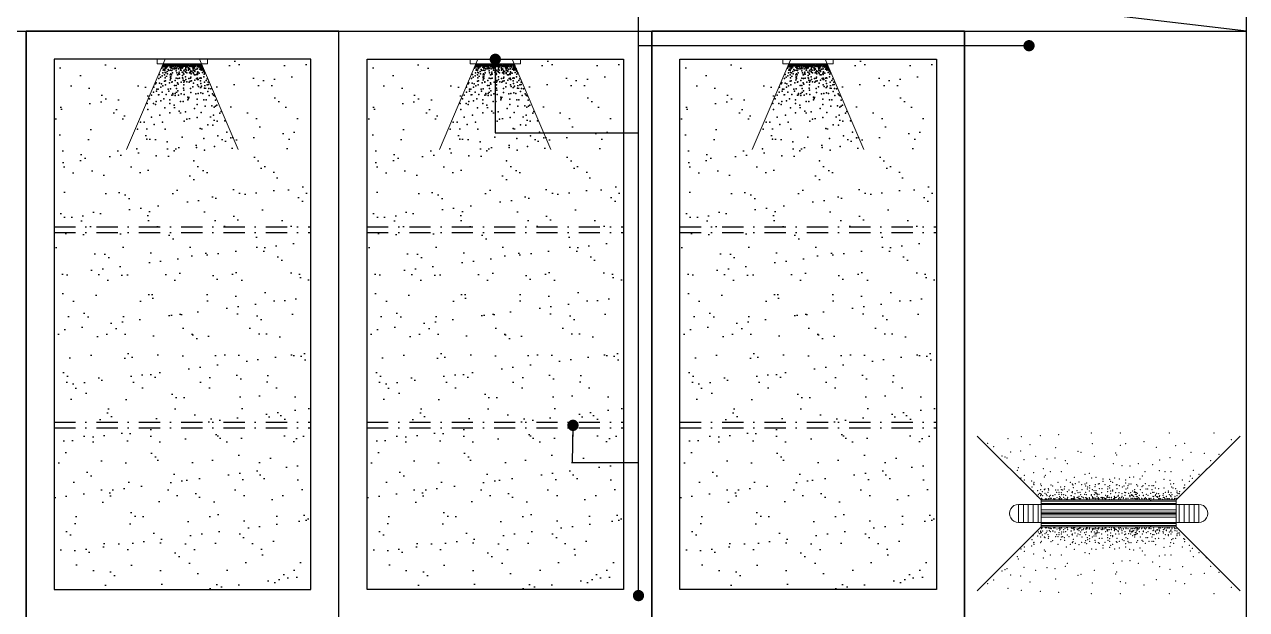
# Model space of a CAD drawing. Header units: millimetres. Extents: x 71641 to 191108, y -23091 to 29972.
# Drawn here: x 169598 to 171767, y -18522 to -17485 of the extents above; entities that cross this region are included whole.
import ezdxf

# ---------------------------------------------------------------- set-up
doc = ezdxf.new("R2010")
doc.units = ezdxf.units.MM
doc.linetypes.add('DASHDOT2', pattern=[0.5, 0.25, -0.125, 0, -0.125])
doc.layers.add('8', color=8, linetype='Continuous', lineweight=0)
doc.layers.add('Q', color=1, linetype='Continuous')
doc.styles.add('30', font='SimSun.ttf', dxfattribs={"height": 75})
doc.dimstyles.new('30', dxfattribs={"dimscale": 0, "dimtxt": 90, "dimasz": 20, "dimexe": 20, "dimexo": 20, "dimgap": 10, "dimtad": 1, "dimdec": 0, "dimzin": 0, "dimdsep": 46, "dimtxsty": '30', "dimblk": 'ARCHTICK', "dimcen": 20, "dimdle": 10, "dimclrd": 8, "dimclre": 8, "dimclrt": 2, "dimadec": 0, "dimazin": 0, "dimtfac": 1, "dimtdec": 0, "dimtmove": 2, "dimatfit": 3, "dimldrblk": 'DOT', "dimfxl": 0, "dimtolj": 2, "dimtzin": 0, "dimlwd": -1, "dimarcsym": 0})

# ---------------------------------------------------------------- blocks, each defined once
blk = doc.blocks.new('geg34g')
at = {"layer": '8'}
for p, q in [((169132.5, -3320.6), (169064.1, -3480.4)), ((169193.6, -3320.6), (169262.1, -3480.4))]:
    blk.add_line(p, q, dxfattribs=at)
blk.add_lwpolyline([(169118.7, -3320.6), (169208, -3320.6), (169208, -3328.8), (169118.7, -3328.8)], close=True, dxfattribs=at)
at = {"layer": 'Q', "color": 5}
for p in [(169126.7, -3336.5), (169127, -3335.7), (169127.7, -3333.4), (169128, -3333.9), (169128.6, -3331.9), (169128.9, -3330.1), (169129.2, -3329), (169129.8, -3330.5), (169130.2, -3338.3), (169130.4, -3329), (169130.5, -3334), (169130.6, -3332), (169131.3, -3329.7), (169131.9, -3331), (169132, -3329.2), (169132.4, -3334.2), (169132.7, -3337.7), (169133, -3332.9), (169133, -3334.6), (169133.3, -3336.4), (169133.7, -3337), (169134, -3329.7), (169134, -3331.1), (169134.3, -3335.5), (169134.7, -3329.1), (169134.9, -3333.2), (169135.6, -3330.1), (169135.6, -3331.3), (169135.9, -3333.9), (169136.1, -3330.3), (169136.3, -3329.1), (169136.5, -3333.9), (169137.3, -3331.7), (169138.1, -3329.1), (169138.1, -3338.6), (169138.7, -3329.8), (169139, -3332.3), (169139.8, -3329.3), (169140.1, -3330.3), (169140.3, -3331.7), (169141.3, -3334.5), (169141.9, -3332.6), (169142.2, -3329.8), (169142.2, -3330.4), (169142.4, -3329.2), (169142.5, -3333.9), (169142.8, -3333.6), (169143.2, -3331.3), (169143.2, -3333.9), (169143.2, -3334.5), (169143.2, -3336.1), (169143.5, -3329.2), (169143.5, -3335.8), (169143.8, -3329.8), (169143.8, -3332.9), (169145.1, -3330.1), (169145.1, -3333.9), (169146, -3337.7), (169146.3, -3329.8), (169146.3, -3332), (169147.9, -3332), (169148.2, -3330.4), (169148.2, -3332.3), (169148.6, -3337.7), (169148.9, -3331.3), (169148.9, -3334.8), (169149.2, -3337.7), (169150.1, -3330.7), (169151.1, -3329.8), (169151.4, -3332.9), (169151.4, -3334.2), (169151.4, -3336.8), (169151.7, -3329.8), (169152, -3337.4), (169152.3, -3332), (169152.7, -3330.4), (169153, -3336.1), (169153.3, -3329.8), (169154.2, -3331), (169154.6, -3331), (169155.2, -3332.9), (169155.2, -3334), (169155.8, -3330.4), (169156.1, -3337.7), (169156.8, -3330.4), (169157.1, -3332.9), (169157.1, -3333.6), (169157.4, -3331), (169158, -3329.8), (169158.7, -3332.3), (169158.7, -3335.1), (169159.3, -3331), (169159.6, -3330.4), (169159.9, -3332.9), (169159.9, -3336.7), (169160.3, -3333.9), (169160.6, -3334.5), (169160.7, -3329.9), (169161.5, -3333.9), (169161.8, -3330.1), (169161.8, -3332), (169162.8, -3332.9), (169162.8, -3336.4), (169163.1, -3329.9), (169163.1, -3330.4), (169163.4, -3335.8), (169164.4, -3332.3), (169165, -3331.7), (169165, -3333.6), (169165.6, -3330.4), (169165.6, -3332.9), (169166.3, -3331.3), (169166.9, -3332.6), (169167.4, -3329.7), (169168.2, -3332.9), (169168.8, -3338), (169169.1, -3329.8), (169169.1, -3332), (169169.1, -3333.9), (169169.3, -3335.9), (169169.7, -3330.4), (169171, -3333.2), (169171.6, -3329.8), (169171.6, -3334.2), (169171.8, -3329.4), (169172, -3331.3), (169172.6, -3330.7), (169173.2, -3331.3), (169174.2, -3329.8), (169174.2, -3331.7), (169174.2, -3335.8), (169174.2, -3337), (169174.8, -3329.8), (169175.1, -3332.9), (169175.1, -3336.7), (169176.7, -3331.3), (169176.7, -3331.7), (169176.7, -3338), (169176.9, -3332.7), (169177.3, -3333.6), (169178.3, -3329.5), (169178.9, -3331.3), (169179.2, -3333.2), (169180.2, -3330.7), (169180.5, -3332), (169180.8, -3329.8), (169181.6, -3330.5), (169181.6, -3335.9), (169181.8, -3331), (169182.1, -3330.4), (169182.1, -3334.5), (169182.4, -3337.4), (169182.9, -3331.5), (169184, -3329.8), (169184, -3332.3), (169184.3, -3334.8), (169184.3, -3336.4), (169184.6, -3329.8), (169185.3, -3329.8), (169185.9, -3330.7), (169185.9, -3331.5), (169186.2, -3333.2), (169186.5, -3331.3), (169187.3, -3329.6), (169187.5, -3338), (169188.7, -3330.1), (169189.4, -3333.9), (169190, -3332), (169190.2, -3329.3), (169190.3, -3329.1), (169190.3, -3337.7), (169190.6, -3333.2), (169191.6, -3334.1), (169191.9, -3331), (169192.7, -3329.6), (169192.9, -3334.6), (169193, -3331.7), (169194.1, -3338), (169195.5, -3329.6), (169195.5, -3332), (169195.5, -3332.9), (169195.5, -3337.1), (169196.2, -3334.5), (169196.7, -3330.8), (169197.2, -3329.3), (169197.8, -3331.9), (169198, -3337.2), (169198.6, -3335.1), (169200, -3338.7), (169200.2, -3337.2), (169121.2, -3354.7), (169122.7, -3347.4), (169124.2, -3352.5), (169127.6, -3349.7), (169128.3, -3344.6), (169129.2, -3339.6), (169131.6, -3348.1), (169131.6, -3359.4), (169131.8, -3340.5), (169132.4, -3344), (169132.4, -3353.2), (169133.3, -3358.5), (169133.7, -3344.6), (169136.3, -3342.4), (169137.1, -3346.5), (169139.4, -3340.5), (169141.6, -3348.4), (169141.9, -3351.9), (169141.9, -3353.2), (169142.2, -3339.6), (169142.5, -3346.2), (169142.9, -3351.9), (169142.9, -3354.7), (169143.8, -3348.1), (169144.8, -3340.6), (169145.7, -3344.6), (169150.4, -3357.9), (169152.3, -3341.1), (169152.3, -3353.8), (169153.3, -3344.3), (169154.6, -3348.1), (169155.2, -3348.1), (169155.2, -3354.4), (169157.1, -3345.9), (169157.4, -3343.4), (169158, -3347.2), (169158, -3353.8), (169160.1, -3339.9), (169160.8, -3339.6), (169162.7, -3343.4), (169163.7, -3349), (169163.7, -3353.5), (169164, -3354.1), (169164.6, -3357.5), (169165, -3344.9), (169165.6, -3347.2), (169165.9, -3340.8), (169166.3, -3339.6), (169166.9, -3358.8), (169168.5, -3342.4), (169168.8, -3351.6), (169169.3, -3343.4), (169169.3, -3356.6), (169170.3, -3339.6), (169171, -3344.6), (169171.2, -3360.4), (169174.2, -3339.6), (169174.5, -3354.7), (169176.1, -3344.6), (169176.9, -3359.4), (169177.8, -3342.4), (169177.8, -3344.3), (169177.8, -3353.8), (169178, -3340.8), (169178.3, -3352.5), (169178.6, -3346.2), (169179.2, -3358.5), (169179.9, -3342.1), (169182.4, -3343.7), (169182.6, -3339.6), (169182.7, -3345.6), (169184, -3340.5), (169184.9, -3348.4), (169185.4, -3342.4), (169185.6, -3339.9), (169185.6, -3357.6), (169186.8, -3348.1), (169188.2, -3354.7), (169189.4, -3346.2), (169190, -3347.8), (169190, -3353.8), (169190.1, -3343.4), (169190.1, -3356.6), (169190.6, -3342.7), (169191.1, -3344.3), (169191.1, -3356.6), (169193.2, -3344.9), (169194.4, -3353.8), (169195.1, -3358.8), (169196, -3353.2), (169196.3, -3339.9), (169196.7, -3353.8), (169198.6, -3339.4), (169198.9, -3343.7), (169200.9, -3340.5), (169201.1, -3351.6), (169201.5, -3342.1), (169201.6, -3340.9), (169201.7, -3347.1), (169203.3, -3344.4), (169205.3, -3358.1), (169207.1, -3355), (169112, -3379), (169112.4, -3369.9), (169115.5, -3364.1), (169116.6, -3362), (169117.4, -3377.3), (169117.8, -3373.7), (169120, -3373.4), (169122.6, -3362.6), (169125, -3369.8), (169125.9, -3364.1), (169127.6, -3379.1), (169128.7, -3367.6), (169133, -3366.1), (169138.2, -3373.6), (169139.1, -3377.3), (169140.1, -3362.2), (169141.9, -3373.1), (169144.8, -3361.3), (169145.1, -3360.7), (169146.3, -3381.4), (169149.5, -3367), (169150.5, -3381.1), (169152.3, -3367), (169153, -3372.4), (169154.6, -3362.3), (169155.2, -3376.2), (169155.5, -3364.8), (169160.8, -3382), (169161.3, -3361.3), (169165.3, -3371.5), (169165.6, -3361.4), (169165.6, -3366), (169165.9, -3375), (169175.2, -3361.3), (169177.8, -3372.6), (169178, -3379.4), (169181.8, -3369.3), (169182.7, -3362.6), (169187.3, -3382), (169190.1, -3366), (169191.1, -3381.1), (169191.6, -3368.6), (169195.8, -3363.2), (169195.8, -3370.7), (169196, -3380.3), (169197.3, -3368), (169199.6, -3381.1), (169202.4, -3361.1), (169202.7, -3371.5), (169207.1, -3366), (169208.1, -3377.5), (169209, -3361.3), (169209.3, -3365.5), (169209.9, -3372.6), (169213.7, -3372.8), (169216.4, -3381.7), (169101, -3398.9), (169105.1, -3390.5), (169108.4, -3384.4), (169111.7, -3399), (169115.5, -3400.9), (169116.5, -3395.5), (169120.7, -3383.5), (169125, -3394.3), (169130.6, -3390.5), (169134.4, -3383), (169141, -3399), (169141.2, -3392.7), (169144.8, -3383.9), (169146.3, -3383.8), (169148.6, -3401.8), (169150.5, -3384.9), (169156.1, -3383.9), (169159.9, -3395.2), (169164.6, -3395.2), (169166.5, -3383), (169173.1, -3387.7), (169173.1, -3392.4), (169173.9, -3390.1), (169189.2, -3391.5), (169189.2, -3400.9), (169201.4, -3392.4), (169203.6, -3403.6), (169205.2, -3392.4), (169210.9, -3384.9), (169215.6, -3402.8), (169218.4, -3383.9), (169220, -3385.3), (169221.8, -3392.8), (169222.2, -3403.7), (169224.4, -3401.8), (169102, -3409.7), (169108.3, -3423.2), (169123.1, -3419.7), (169132.1, -3406.8), (169141.2, -3415.2), (169157.4, -3412.8), (169168.5, -3413.8), (169184.6, -3407.8), (169189.7, -3423.6), (169196.7, -3415), (169218.4, -3419.7), (169219.4, -3405.6), (169229.8, -3416), (169232, -3413.3), (169083.4, -3444.2), (169088.8, -3431.8), (169095.7, -3432), (169113.4, -3436.2), (169128, -3431.8), (169132.5, -3444.2), (169166.5, -3430.1), (169171, -3426.4), (169194.8, -3443.1), (169208.1, -3436.7), (169217.5, -3437.6), (169225.1, -3430.2), (169238.3, -3429.5), (169100.4, -3462.2), (169136.3, -3466.9), (169162.7, -3458.4), (169201.4, -3461.2), (169226, -3456.5), (169242, -3449.9), (169249.4, -3459.8), (169082.5, -3479.1), (169148.6, -3482.9), (169188.2, -3477.2), (169202.4, -3481.9), (169220.3, -3475.4), (169116.5, -3491.4), (169183.5, -3500.8)]:
    blk.add_point(p, dxfattribs=at)
blk = doc.blocks.new('ggerg')
at = {"layer": '8'}
for p, q in [((172351.6, -4101.5), (172238.5, -3988.3)), ((172591.6, -4101.5), (172704.8, -3988.3)), ((172631.6, -4109.5), (172311.6, -4109.5)), ((172311.6, -4109.5), (172311.6, -4141.5)), ((172311.6, -4141.5), (172311.6, -4109.5)), ((172311.6, -4109.5), (172351.6, -4109.5)), ((172320.3, -4141.5), (172320.3, -4109.5)), ((172320.3, -4109.5), (172320.3, -4141.5)), ((172329, -4141.5), (172329, -4109.5)), ((172329, -4109.5), (172329, -4141.5)), ((172337.7, -4141.5), (172337.7, -4109.5)), ((172337.7, -4109.5), (172337.7, -4141.5)), ((172346.4, -4141.5), (172346.4, -4109.5)), ((172346.4, -4109.5), (172346.4, -4141.5)), ((172351.6, -4125.5), (172351.6, -4101.5)), ((172351.6, -4103.9), (172591.6, -4103.9)), ((172351.6, -4107.9), (172591.6, -4107.9)), ((172351.6, -4119.1), (172591.6, -4119.1)), ((172591.6, -4125.5), (172591.6, -4101.5)), ((172591.6, -4109.5), (172631.6, -4109.5)), ((172596.9, -4141.5), (172596.9, -4109.5)), ((172596.9, -4109.5), (172596.9, -4141.5)), ((172605.6, -4141.5), (172605.6, -4109.5)), ((172605.6, -4109.5), (172605.6, -4141.5)), ((172614.3, -4141.5), (172614.3, -4109.5)), ((172614.3, -4109.5), (172614.3, -4141.5)), ((172623, -4141.5), (172623, -4109.5)), ((172623, -4109.5), (172623, -4141.5)), ((172631.6, -4141.5), (172631.6, -4109.5)), ((172631.6, -4109.5), (172631.6, -4141.5)), ((172351.6, -4123.1), (172591.6, -4123.1)), ((172351.6, -4125.5), (172591.6, -4125.5)), ((172351.6, -4125.5), (172591.6, -4125.5)), ((172351.6, -4125.5), (172351.6, -4149.5)), ((172351.6, -4127.9), (172591.6, -4127.9)), ((172351.6, -4131.9), (172591.6, -4131.9)), ((172591.6, -4125.5), (172591.6, -4149.5)), ((172351.6, -4149.5), (172238.5, -4262.6)), ((172631.6, -4141.5), (172311.6, -4141.5)), ((172311.6, -4141.5), (172351.6, -4141.5)), ((172351.6, -4143.1), (172591.6, -4143.1)), ((172351.6, -4147.1), (172591.6, -4147.1)), ((172351.6, -4147.1), (172591.6, -4147.1)), ((172351.6, -4149.5), (172591.6, -4149.5)), ((172591.6, -4141.5), (172631.6, -4141.5)), ((172591.6, -4149.5), (172704.8, -4262.6))]:
    blk.add_line(p, q, dxfattribs=at)
at = {"layer": '8', "color": 5}
for p, q in [((172351.6, -4101.5), (172591.6, -4101.5)), ((172351.6, -4149.5), (172591.6, -4149.5))]:
    blk.add_line(p, q, dxfattribs=at)
at = {"layer": '8', "extrusion": (0, 0, -1)}
for centre, start_param, end_param in [((172311.6, -4125.5), 2.356194, 5.497787), ((172311.6, -4125.5), 2.356194, 5.497787), ((172631.6, -4125.5), 5.497787, 8.63938), ((172631.6, -4125.5), 5.497787, 8.63938)]:
    blk.add_ellipse(centre, major_axis=(11.3, 11.3), ratio=1, start_param=start_param, end_param=end_param, dxfattribs=at)
at = {"layer": '8', "color": 5}
for p in [(172316.7, -3989.3), (172350.2, -3987.5), (172382.8, -3985.7), (172440.8, -3983), (172492.5, -3983), (172579.4, -3983), (172658.3, -3983), (172256.7, -4001), (172267.8, -4007.4), (172293.1, -3992.9), (172332.1, -4003.8), (172377.4, -4009.2), (172442.6, -4001.9), (172492.5, -4004.7), (172501.5, -4001.9), (172534.1, -3998.3), (172555.9, -4008.3), (172590.3, -4005.6), (172606.6, -4001), (172689.1, -3994.7), (172282.3, -4023.6), (172287.7, -4025.5), (172291.3, -4027.3), (172297.7, -4016.4), (172315.6, -4014.6), (172321.2, -4030), (172342.1, -4024.6), (172362, -4029.1), (172376.5, -4027.3), (172394.6, -4031.8), (172417.3, -4015.5), (172422.5, -4017.3), (172446.3, -4024.6), (172484.3, -4018.2), (172485.9, -4021.8), (172562.2, -4030.9), (172580.3, -4026.4), (172603, -4030.9), (172617.5, -4017.3), (172641.1, -4019.1), (172652.8, -4031.8), (172667.3, -4020.9), (172309.4, -4049), (172311.3, -4044.4), (172338.3, -4053.5), (172355.7, -4046.3), (172368.2, -4051.7), (172387.4, -4051.7), (172398.1, -4037.2), (172437, -4054.4), (172479.8, -4037.2), (172495.2, -4040.8), (172509.7, -4041.7), (172524.2, -4037.2), (172536, -4051.7), (172549.5, -4039), (172561.3, -4049.9), (172571.3, -4051.7), (172582.2, -4051.7), (172622, -4049), (172644.7, -4047.2), (172315.8, -4062.5), (172322.1, -4058), (172322.1, -4066.2), (172334.8, -4068), (172338.3, -4073.4), (172339.3, -4070.7), (172339.3, -4074.3), (172351.1, -4073.4), (172352, -4076.1), (172357.5, -4060.7), (172359.3, -4058), (172369.2, -4075.2), (172381.9, -4070.7), (172396.4, -4066.2), (172403.7, -4070.7), (172407.3, -4073.4), (172408.2, -4075.2), (172410.9, -4061.6), (172412.7, -4072.5), (172419.1, -4069.8), (172423.6, -4074.3), (172429.9, -4056.2), (172429.9, -4073.4), (172432.7, -4071.6), (172438.1, -4076.1), (172441.7, -4062.5), (172448.1, -4074.3), (172449, -4061.6), (172453.5, -4073.4), (172455.3, -4072.5), (172461.7, -4064.3), (172461.7, -4068.9), (172465.3, -4074.3), (172473.4, -4065.2), (172473.4, -4076.1), (172475.2, -4068.9), (172478.9, -4070.7), (172482.5, -4062.5), (172485.2, -4075.2), (172486.1, -4074.3), (172490.7, -4064.3), (172490.7, -4076.1), (172501.5, -4066.2), (172501.5, -4071.6), (172506.1, -4076.1), (172507.9, -4073.4), (172508.6, -4061.6), (172511.5, -4073.4), (172516, -4060.7), (172521.5, -4074.3), (172526.9, -4064.3), (172531.4, -4058.9), (172532.3, -4076.1), (172536.9, -4072.5), (172543.2, -4076.1), (172548.6, -4076.1), (172551.4, -4076.1), (172555, -4069.8), (172569.5, -4065.2), (172580.3, -4067.1), (172581.3, -4073.4), (172586.7, -4072.5), (172602.1, -4066.2), (172606.6, -4075.2), (172614.8, -4068.9), (172616.6, -4058.9), (172620.2, -4063.4), (172632, -4056.2), (172335.7, -4078.8), (172337.5, -4086), (172344.8, -4095.1), (172345.7, -4085.1), (172346.6, -4092.4), (172348.4, -4089.7), (172351.1, -4083.3), (172351.1, -4090.6), (172351.1, -4093.3), (172351.1, -4094.2), (172351.1, -4094.2), (172352, -4091.5), (172353.8, -4087), (172354.7, -4094.2), (172357.5, -4083.3), (172358.4, -4082.4), (172358.4, -4089.7), (172361.1, -4091.5), (172362, -4094.2), (172363.8, -4087.9), (172364.7, -4081.5), (172365.4, -4084.2), (172366.5, -4095.1), (172368.3, -4093.3), (172372, -4077), (172372, -4094.2), (172372.9, -4094.2), (172376.5, -4092.4), (172377.4, -4084.2), (172379.2, -4087.9), (172380.1, -4097.8), (172381.9, -4084.2), (172383.7, -4087.9), (172383.7, -4091.5), (172384.6, -4096), (172385.6, -4097.8), (172386.5, -4078.8), (172387.4, -4083.3), (172387.4, -4088.8), (172388.3, -4092.4), (172390.1, -4084.2), (172391.7, -4092.4), (172391.9, -4096.9), (172392.8, -4082.4), (172393.7, -4077.9), (172395.5, -4093.3), (172398.2, -4087), (172399.1, -4096.9), (172401, -4084.2), (172404.6, -4094.2), (172405.5, -4094.2), (172406.4, -4087.9), (172407.3, -4087), (172407.3, -4088.8), (172409.1, -4079.7), (172410, -4096), (172410.9, -4096.9), (172411.6, -4090.6), (172415.5, -4085.1), (172415.5, -4097.8), (172416.4, -4096.9), (172417.3, -4088.8), (172419.1, -4095.1), (172420.9, -4087.9), (172421.8, -4092.4), (172423.4, -4096), (172424.5, -4083.3), (172426.3, -4096.9), (172429, -4091.5), (172430.9, -4077), (172430.9, -4087.9), (172430.9, -4097.8), (172430.9, -4097.8), (172431.8, -4092.4), (172433.6, -4082.4), (172434.5, -4078.8), (172437.2, -4086), (172437.2, -4097.8), (172438.1, -4080.6), (172440.8, -4092.4), (172440.8, -4093.3), (172442.6, -4083.3), (172442.6, -4096), (172443.5, -4097.8), (172445.3, -4085.1), (172446.3, -4092.4), (172447.2, -4077.9), (172447.2, -4088.8), (172449, -4085.1), (172449, -4088.8), (172449, -4090.6), (172449, -4090.6), (172450.8, -4090.6), (172450.8, -4095.1), (172451.7, -4092.4), (172453.5, -4097.8), (172454.4, -4091.5), (172455.3, -4081.5), (172458, -4097.8), (172458.9, -4088.8), (172459.8, -4081.5), (172459.8, -4096.9), (172460.8, -4097.8), (172463.5, -4097.8), (172466.2, -4093.3), (172468.9, -4096), (172468.9, -4096.9), (172469.8, -4082.4), (172469.8, -4087), (172469.8, -4094.2), (172470.7, -4077.9), (172470.7, -4096.9), (172472.5, -4096.9), (172473.4, -4080.6), (172475.2, -4086), (172475.2, -4090.6), (172476.2, -4096.9), (172476.2, -4097.8), (172478.9, -4084.2), (172478.9, -4086), (172481.4, -4095.1), (172482.5, -4096.9), (172482.5, -4097.8), (172484.3, -4088.8), (172484.3, -4097.8), (172485.2, -4096.9), (172486.1, -4081.5), (172487.9, -4095.1), (172488.8, -4093.3), (172489.7, -4088.8), (172490.7, -4097.8), (172494.3, -4097.8), (172495.2, -4090.6), (172495.2, -4095.1), (172496.1, -4078.8), (172497.9, -4097.8), (172498.8, -4077), (172499.7, -4087.9), (172500.6, -4093.3), (172501.5, -4088.8), (172502.4, -4082.4), (172505.1, -4080.6), (172507, -4089.7), (172508.8, -4094.2), (172509.7, -4093.3), (172509.7, -4096), (172510.6, -4088.8), (172512.4, -4092.4), (172512.4, -4093.3), (172513.3, -4094.2), (172514.2, -4086), (172514.2, -4093.3), (172516, -4095.1), (172516.9, -4087.9), (172517.8, -4083.3), (172517.8, -4087), (172518.7, -4087.9), (172518.7, -4091.5), (172520.6, -4088.8), (172520.6, -4092.4), (172520.6, -4096), (172522.4, -4089.7), (172522.4, -4096), (172523.3, -4077), (172525.1, -4097.8), (172526, -4093.3), (172527.8, -4083.3), (172530.5, -4077.9), (172531.4, -4088.8), (172533.2, -4093.3), (172533.2, -4094.2), (172536.9, -4097.8), (172537.8, -4082.4), (172538.7, -4091.5), (172540.5, -4082.4), (172541.4, -4093.3), (172545.9, -4089.7), (172548.6, -4083.3), (172549.5, -4087.9), (172550.5, -4095.1), (172551.4, -4096), (172552.3, -4087.9), (172554.1, -4080.6), (172554.1, -4094.2), (172555, -4092.4), (172556.8, -4089.7), (172556.8, -4096), (172558.6, -4096), (172558.6, -4096.9), (172560.4, -4081.5), (172560.4, -4090.6), (172561.3, -4096), (172562.2, -4094.2), (172567.7, -4093.3), (172568.6, -4090.6), (172568.6, -4096.9), (172569.5, -4080.6), (172570.4, -4097.8), (172572.2, -4087.9), (172574, -4095.1), (172574, -4096), (172577.6, -4086), (172577.6, -4087.9), (172579.4, -4092.4), (172581.3, -4094.2), (172582.2, -4088.8), (172582.2, -4096), (172582.2, -4096), (172583.1, -4078.8), (172584, -4092.4), (172585.8, -4080.6), (172589.4, -4095.1), (172590.3, -4081.5), (172593, -4086), (172593, -4088.8), (172593, -4094.2), (172594.8, -4090.6), (172596.7, -4090.6), (172597.6, -4087), (172604.8, -4080.6), (172606.6, -4079.7), (172351.9, -4099.6), (172352.9, -4098.7), (172353.5, -4100.4), (172359.4, -4100), (172360.2, -4099.6), (172361.4, -4100.8), (172364.7, -4099.6), (172367.4, -4099.6), (172367.8, -4098.4), (172370.1, -4098.7), (172373.8, -4099.6), (172375.7, -4100), (172376.5, -4099.6), (172383.3, -4099.2), (172384.6, -4099.6), (172386.9, -4100.8), (172388.3, -4099.6), (172394, -4099.2), (172396.8, -4100.8), (172398, -4100), (172398.2, -4099.6), (172405.5, -4099.6), (172406.7, -4099.2), (172408.7, -4100), (172409.1, -4098.7), (172411.1, -4099.6), (172411.5, -4100), (172417.5, -4098.4), (172419.1, -4098.7), (172420, -4099.6), (172420, -4099.6), (172421.8, -4099.6), (172427.4, -4098.4), (172431.8, -4098.7), (172432.6, -4098), (172432.6, -4100), (172433.6, -4099.6), (172437.2, -4098.7), (172438.1, -4099.6), (172442.6, -4098.7), (172442.6, -4098.7), (172444.9, -4098), (172445.2, -4098.7), (172447.3, -4098), (172448.1, -4099.6), (172450.6, -4098.7), (172453.5, -4098.7), (172453.6, -4100.8), (172454.2, -4099.6), (172460.6, -4099.6), (172463.6, -4098), (172465.3, -4099.6), (172466.2, -4099.6), (172466.9, -4099.6), (172472.5, -4100.5), (172476.7, -4100.8), (172480.7, -4099.6), (172481.4, -4099.6), (172481.6, -4099.6), (172489.6, -4099.6), (172492.2, -4100), (172497.9, -4098.7), (172502.3, -4098.7), (172502.4, -4099.6), (172506.1, -4098.7), (172506.1, -4098.7), (172511.5, -4098.7), (172513.3, -4098.7), (172516.7, -4098.7), (172516.9, -4098.7), (172519.6, -4099.6), (172521.5, -4099.6), (172522.4, -4098.7), (172523.3, -4099.6), (172526, -4099.6), (172530.3, -4098.7), (172530.5, -4099.6), (172535, -4099.6), (172536, -4098.7), (172538.7, -4099.6), (172543, -4098.7), (172543.2, -4099.6), (172544.1, -4099.6), (172545.9, -4103.2), (172546.8, -4098.7), (172551.2, -4099.6), (172560.4, -4099.6), (172561.3, -4099.6), (172564, -4099.6), (172567.5, -4100.5), (172571.3, -4099.6), (172574.9, -4099.6), (172576.7, -4099.6), (172579.4, -4099.6), (172583.8, -4100.5), (172584, -4098.7), (172588.3, -4100.5), (172588.5, -4098.7), (172591.2, -4098.7), (172344.8, -4155.9), (172346.6, -4158.6), (172348.4, -4161.3), (172351.1, -4156.8), (172351.1, -4156.8), (172351.1, -4157.7), (172351.1, -4160.4), (172351.9, -4151.4), (172352, -4159.5), (172352.9, -4152.3), (172353.5, -4150.6), (172354.7, -4156.8), (172358.4, -4161.3), (172359.4, -4151), (172360.2, -4151.4), (172361.1, -4159.5), (172361.4, -4150.2), (172362, -4156.8), (172364.7, -4151.3), (172366.5, -4155.9), (172367.4, -4151.4), (172367.8, -4152.6), (172368.3, -4157.7), (172370.1, -4152.3), (172372, -4156.8), (172372.9, -4156.8), (172373.8, -4151.3), (172375.7, -4151), (172376.5, -4151.4), (172376.5, -4158.6), (172380.1, -4153.2), (172383.3, -4151.8), (172383.7, -4159.5), (172384.6, -4151.4), (172384.6, -4155), (172385.6, -4153.2), (172386.9, -4150.2), (172387.4, -4162.2), (172388.3, -4151.3), (172388.3, -4158.6), (172391.7, -4158.6), (172391.9, -4154.1), (172394, -4151.8), (172395.5, -4157.7), (172396.8, -4150.2), (172398, -4151), (172398.2, -4151.4), (172399.1, -4154.1), (172404.6, -4156.8), (172405.5, -4151.4), (172405.5, -4156.8), (172406.7, -4151.8), (172407.3, -4162.2), (172408.7, -4151), (172409.1, -4152.3), (172410, -4155), (172410.9, -4154.1), (172411.1, -4151.4), (172411.5, -4151), (172411.6, -4160.4), (172415.5, -4153.2), (172416.4, -4154.1), (172417.3, -4162.2), (172417.5, -4152.6), (172419.1, -4152.3), (172419.1, -4155.9), (172420, -4151.4), (172420, -4151.4), (172421.8, -4151.3), (172421.8, -4158.6), (172423.4, -4155), (172426.3, -4154.1), (172427.4, -4152.6), (172429, -4159.5), (172430.9, -4153.2), (172430.9, -4153.2), (172431.8, -4152.3), (172431.8, -4158.6), (172432.6, -4151), (172432.6, -4153), (172433.6, -4151.4), (172437.2, -4152.3), (172437.2, -4153.2), (172438.1, -4151.4), (172440.8, -4157.7), (172440.8, -4158.6), (172442.6, -4152.3), (172442.6, -4152.3), (172442.6, -4155), (172443.5, -4153.2), (172444.9, -4153), (172445.2, -4152.3), (172446.3, -4158.6), (172447.2, -4162.2), (172447.3, -4153), (172448.1, -4151.4), (172449, -4160.4), (172449, -4160.4), (172449, -4162.2), (172450.6, -4152.3), (172450.8, -4155.9), (172450.8, -4160.4), (172451.7, -4158.6), (172453.5, -4152.3), (172453.5, -4153.2), (172453.6, -4150.2), (172454.2, -4151.3), (172454.4, -4159.5), (172458, -4153.2), (172458.9, -4162.2), (172459.8, -4154.1), (172460.6, -4151.3), (172460.8, -4153.2), (172463.5, -4153.2), (172463.6, -4153), (172465.3, -4151.4), (172466.2, -4151.4), (172466.2, -4157.7), (172466.9, -4151.3), (172468.9, -4154.1), (172468.9, -4155), (172469.8, -4156.8), (172470.7, -4154.1), (172472.5, -4150.4), (172472.5, -4154.1), (172475.2, -4160.4), (172476.2, -4153.2), (172476.2, -4154.1), (172476.7, -4150.2), (172480.7, -4151.4), (172481.4, -4151.3), (172481.4, -4155.9), (172481.6, -4151.4), (172482.5, -4153.2), (172482.5, -4154.1), (172484.3, -4153.2), (172484.3, -4162.2), (172485.2, -4154.1), (172487.9, -4155.9), (172488.8, -4157.7), (172489.6, -4151.3), (172489.7, -4162.2), (172490.7, -4153.2), (172492.2, -4151), (172494.3, -4153.2), (172495.2, -4155.9), (172495.2, -4160.4), (172497.9, -4152.3), (172497.9, -4153.2), (172500.6, -4157.7), (172501.5, -4162.2), (172502.3, -4152.3), (172502.4, -4151.4), (172506.1, -4152.3), (172506.1, -4152.3), (172507, -4161.3), (172508.8, -4156.8), (172509.7, -4155), (172509.7, -4157.7), (172510.6, -4162.2), (172511.5, -4152.3), (172512.4, -4157.7), (172512.4, -4158.6), (172513.3, -4152.3), (172513.3, -4156.8), (172514.2, -4157.7), (172516, -4155.9), (172516.7, -4152.3), (172516.9, -4152.3), (172518.7, -4159.5), (172519.6, -4151.4), (172520.6, -4155), (172520.6, -4158.6), (172520.6, -4162.2), (172521.5, -4151.4), (172522.4, -4152.3), (172522.4, -4155), (172522.4, -4161.3), (172523.3, -4151.4), (172525.1, -4153.2), (172526, -4151.4), (172526, -4157.7), (172530.3, -4152.3), (172530.5, -4151.3), (172531.4, -4162.2), (172533.2, -4156.8), (172533.2, -4157.7), (172535, -4151.3), (172536, -4152.3), (172536.9, -4153.2), (172538.7, -4151.3), (172538.7, -4159.5), (172541.4, -4157.7), (172543, -4152.3), (172543.2, -4151.4), (172544.1, -4151.4), (172545.9, -4147.7), (172545.9, -4161.3), (172546.8, -4152.3), (172550.5, -4155.9), (172551.2, -4151.3), (172551.4, -4155), (172554.1, -4156.8), (172555, -4158.6), (172556.8, -4155), (172556.8, -4161.3), (172558.6, -4154.1), (172558.6, -4155), (172560.4, -4151.3), (172560.4, -4160.4), (172561.3, -4151.3), (172561.3, -4155), (172562.2, -4156.8), (172564, -4151.4), (172567.5, -4150.4), (172567.7, -4157.7), (172568.6, -4154.1), (172568.6, -4160.4), (172570.4, -4153.2), (172571.3, -4151.4), (172574, -4155), (172574, -4155.9), (172574.9, -4151.4), (172576.7, -4151.3), (172579.4, -4151.3), (172579.4, -4158.6), (172581.3, -4156.8), (172582.2, -4155), (172582.2, -4155), (172582.2, -4162.2), (172583.8, -4150.4), (172584, -4152.3), (172584, -4158.6), (172588.3, -4150.4), (172588.5, -4152.3), (172589.4, -4155.9), (172591.2, -4152.3), (172593, -4156.8), (172593, -4162.2), (172594.8, -4160.4), (172596.7, -4160.4), (172334.8, -4183), (172335.7, -4172.2), (172337.5, -4164.9), (172338.3, -4177.6), (172339.3, -4176.7), (172339.3, -4180.3), (172345.7, -4165.8), (172351.1, -4167.6), (172351.1, -4177.6), (172352, -4174.9), (172353.8, -4164), (172357.5, -4167.6), (172358.4, -4168.5), (172363.8, -4163.1), (172364.7, -4169.4), (172365.4, -4166.7), (172369.2, -4175.8), (172372, -4174), (172377.4, -4166.7), (172379.2, -4163.1), (172381.9, -4166.7), (172381.9, -4180.3), (172383.7, -4163.1), (172386.5, -4172.2), (172387.4, -4167.6), (172390.1, -4166.7), (172392.8, -4168.5), (172393.7, -4173.1), (172398.2, -4164), (172401, -4166.7), (172403.7, -4180.3), (172406.4, -4163.1), (172407.3, -4164), (172407.3, -4177.6), (172408.2, -4175.8), (172409.1, -4171.2), (172412.7, -4178.5), (172415.5, -4165.8), (172419.1, -4181.2), (172420.9, -4163.1), (172423.6, -4176.7), (172424.5, -4167.6), (172429.9, -4177.6), (172430.9, -4163.1), (172430.9, -4174), (172432.7, -4179.4), (172433.6, -4168.5), (172434.5, -4172.2), (172437.2, -4164.9), (172438.1, -4170.3), (172438.1, -4174.9), (172442.6, -4167.6), (172445.3, -4165.8), (172447.2, -4173.1), (172448.1, -4176.7), (172449, -4165.8), (172453.5, -4177.6), (172455.3, -4169.4), (172455.3, -4178.5), (172459.8, -4169.4), (172461.7, -4182.1), (172465.3, -4176.7), (172469.8, -4164), (172469.8, -4168.5), (172470.7, -4173.1), (172473.4, -4170.3), (172473.4, -4174.9), (172475.2, -4164.9), (172475.2, -4182.1), (172478.9, -4164.9), (172478.9, -4166.7), (172478.9, -4180.3), (172485.2, -4175.8), (172486.1, -4169.4), (172486.1, -4176.7), (172490.7, -4174.9), (172496.1, -4172.2), (172498.8, -4174), (172499.7, -4163.1), (172501.5, -4179.4), (172502.4, -4168.5), (172505.1, -4170.3), (172506.1, -4174.9), (172507.9, -4177.6), (172511.5, -4177.6), (172514.2, -4164.9), (172516.9, -4163.1), (172517.8, -4164), (172517.8, -4167.6), (172518.7, -4163.1), (172521.5, -4176.7), (172523.3, -4174), (172527.8, -4167.6), (172530.5, -4173.1), (172532.3, -4174.9), (172536.9, -4178.5), (172537.8, -4168.5), (172540.5, -4168.5), (172543.2, -4174.9), (172548.6, -4167.6), (172548.6, -4174.9), (172549.5, -4163.1), (172551.4, -4174.9), (172552.3, -4163.1), (172554.1, -4170.3), (172555, -4181.2), (172560.4, -4169.4), (172569.5, -4170.3), (172572.2, -4163.1), (172577.6, -4163.1), (172577.6, -4164.9), (172580.3, -4183.9), (172581.3, -4177.6), (172583.1, -4172.2), (172585.8, -4170.3), (172586.7, -4178.5), (172590.3, -4169.4), (172593, -4164.9), (172597.6, -4164), (172604.8, -4170.3), (172606.6, -4171.2), (172606.6, -4175.8), (172614.8, -4182.1), (172309.4, -4202), (172315.8, -4188.4), (172322.1, -4184.8), (172322.1, -4193), (172338.3, -4197.5), (172355.7, -4204.7), (172357.5, -4190.2), (172359.3, -4193), (172368.2, -4199.3), (172387.4, -4199.3), (172396.4, -4184.8), (172410.9, -4189.3), (172429.9, -4194.8), (172437, -4196.6), (172441.7, -4188.4), (172449, -4189.3), (172461.7, -4186.6), (172473.4, -4185.7), (172482.5, -4188.4), (172490.7, -4186.6), (172501.5, -4184.8), (172508.6, -4189.3), (172516, -4190.2), (172526.9, -4186.6), (172531.4, -4192), (172536, -4199.3), (172561.3, -4201.1), (172569.5, -4185.7), (172571.3, -4199.3), (172582.2, -4199.3), (172602.1, -4184.8), (172616.6, -4192), (172620.2, -4187.5), (172622, -4202), (172632, -4194.8), (172644.7, -4203.8), (172282.3, -4227.3), (172287.7, -4225.5), (172291.3, -4223.7), (172311.3, -4206.5), (172321.2, -4221), (172342.1, -4226.4), (172362, -4221.9), (172376.5, -4223.7), (172394.6, -4219.2), (172398.1, -4213.8), (172446.3, -4226.4), (172479.8, -4213.8), (172495.2, -4210.1), (172509.7, -4209.2), (172524.2, -4213.8), (172549.5, -4211.9), (172562.2, -4220.1), (172580.3, -4224.6), (172603, -4220.1), (172652.8, -4219.2), (172267.8, -4243.6), (172297.7, -4234.6), (172315.6, -4236.4), (172332.1, -4247.2), (172377.4, -4241.8), (172417.3, -4235.5), (172422.5, -4233.6), (172442.6, -4249), (172484.3, -4232.7), (172485.9, -4229.1), (172492.5, -4246.3), (172501.5, -4249), (172555.9, -4242.7), (172590.3, -4245.4), (172617.5, -4233.6), (172641.1, -4231.8), (172667.3, -4230), (172256.7, -4249.9), (172293.1, -4258.1), (172316.7, -4261.7), (172350.2, -4263.5), (172382.8, -4265.3), (172440.8, -4268), (172492.5, -4268), (172534.1, -4252.6), (172579.4, -4268), (172606.6, -4249.9), (172658.3, -4268), (172689.1, -4256.3)]:
    blk.add_point(p, dxfattribs=at)
at = {"layer": '8'}
for p in [(172361.4, -4150.2), (172386.9, -4150.2), (172396.8, -4150.2), (172453.6, -4150.2), (172476.7, -4150.2), (172545.9, -4147.7)]:
    blk.add_point(p, dxfattribs=at)
blk = doc.blocks.new('_ARCHTICK')
at = {"color": 0, "linetype": 'ByBlock', "const_width": 0.15}
blk.add_lwpolyline([(-0.5, -0.5), (0.5, 0.5)], dxfattribs=at)
blk = doc.blocks.new('DOT')
at = {"color": 0, "linetype": 'ByBlock'}
blk.add_line((-0.5, 0), (-1, 0), dxfattribs=at)
at = {"color": 0, "linetype": 'ByBlock', "const_width": 0.5}
blk.add_lwpolyline([(-0.25, 0, 1), (0.25, 0, 1)], format="xyb", close=True, dxfattribs=at)

msp = doc.modelspace()

# ---------------------------------------------------------------- hatches: boundary and pattern name
h = msp.add_hatch()
h.set_pattern_fill('AR-SAND', color=8, scale=1.5, style=0)
h.set_pattern_definition([(37.5, (715.33, -14226.454), (-2.400047, 73.411986), [0, -57.912, 0, -64.77, 0, -61.9125]), (7.5, (715.33, -14226.45), (67.42849, 107.523765), [0, -31.242, 0, -52.197, 0, -20.0025]), (327.5, (668.466, -14226.454), (118.648856, 0.215578), [0, -19.05, 0, -68.58, 0, -89.535]), (317.5, (668.47, -14226.45), (114.53347, 33.4394), [0, -9.525, 0, -44.958, 0, -51.435])])
h.paths.add_polyline_path([(169834, -17555.3), (169834, -17547.1), (169651.2, -17547.1), (169651.2, -17843.8), (170106.2, -17843.8), (170106.2, -17547.1), (169923.3, -17547.1), (169923.3, -17555.3)])
h.paths.add_polyline_path([(170106.2, -18190.4), (170106.2, -17853.8), (169651.2, -17853.8), (169651.2, -18190.4)])
h.paths.add_polyline_path([(169651.2, -18200.4), (169651.2, -18487.1), (170106.2, -18487.1), (170106.2, -18200.4)])
h = msp.add_hatch()
h.set_pattern_fill('AR-SAND', color=8, scale=1.5, style=0)
h.set_pattern_definition([(37.5, (1270.33, -14226.454), (-2.400047, 73.411986), [0, -57.912, 0, -64.77, 0, -61.9125]), (7.5, (1270.33, -14226.45), (67.42849, 107.523765), [0, -31.242, 0, -52.197, 0, -20.0025]), (327.5, (1223.466, -14226.454), (118.648856, 0.215578), [0, -19.05, 0, -68.58, 0, -89.535]), (317.5, (1223.47, -14226.45), (114.53347, 33.4394), [0, -9.525, 0, -44.958, 0, -51.435])])
h.paths.add_polyline_path([(170389, -17555.3), (170389, -17547.1), (170206.2, -17547.1), (170206.2, -17843.8), (170661.2, -17843.8), (170661.2, -17547.1), (170478.3, -17547.1), (170478.3, -17555.3)])
h.paths.add_polyline_path([(170661.2, -18190.4), (170661.2, -17853.8), (170206.2, -17853.8), (170206.2, -18190.4)])
h.paths.add_polyline_path([(170206.2, -18200.4), (170206.2, -18487.1), (170661.2, -18487.1), (170661.2, -18200.4)])
h = msp.add_hatch()
h.set_pattern_fill('AR-SAND', color=8, scale=1.5, style=0)
h.set_pattern_definition([(37.5, (1825.33, -14226.454), (-2.400047, 73.411986), [0, -57.912, 0, -64.77, 0, -61.9125]), (7.5, (1825.33, -14226.45), (67.42849, 107.523765), [0, -31.242, 0, -52.197, 0, -20.0025]), (327.5, (1778.466, -14226.454), (118.648856, 0.215578), [0, -19.05, 0, -68.58, 0, -89.535]), (317.5, (1778.47, -14226.45), (114.53347, 33.4394), [0, -9.525, 0, -44.958, 0, -51.435])])
h.paths.add_polyline_path([(170944, -17555.3), (170944, -17547.1), (170761.2, -17547.1), (170761.2, -17843.8), (171216.2, -17843.8), (171216.2, -17547.1), (171033.3, -17547.1), (171033.3, -17555.3)])
h.paths.add_polyline_path([(171216.2, -18190.4), (171216.2, -17853.8), (170761.2, -17853.8), (170761.2, -18190.4)])
h.paths.add_polyline_path([(170761.2, -18200.4), (170761.2, -18487.1), (171216.2, -18487.1), (171216.2, -18200.4)])

# ---------------------------------------------------------------- linework, layer by layer
at = {"color": 150}
msp.add_line((171766.5, -17497.1), (167936.5, -17047.1), dxfattribs=at)
msp.add_line((171766.5, -19847.1), (171766.5, -17047.1))
at = {"color": 1}
msp.add_line((167936.5, -17497.1), (171766.5, -17497.1), dxfattribs=at)
at = {"color": 3}
for p, q in [((169601.2, -18537.1), (169601.2, -17497.1)), ((169601.2, -18537.1), (169601.2, -17497.1)), ((169601.2, -18537.1), (169601.2, -17497.1)), ((169601.2, -18537.1), (169601.2, -17497.1)), ((169601.2, -17497.1), (169601.2, -18537.1)), ((170156.2, -17497.1), (169601.2, -17497.1)), ((170156.2, -17497.1), (170711.2, -17497.1)), ((170156.2, -18537.1), (170156.2, -17497.1)), ((170156.2, -18537.1), (170156.2, -17497.1)), ((170711.2, -18537.1), (170711.2, -17497.1)), ((170711.2, -18537.1), (170711.2, -17497.1)), ((170711.2, -18537.1), (170711.2, -17497.1)), ((170711.2, -18537.1), (170711.2, -17497.1)), ((170711.2, -17497.1), (170711.2, -18537.1)), ((171266.5, -19847.1), (171266.5, -17497.1))]:
    msp.add_line(p, q, dxfattribs=at)
at = {"color": 4, "linetype": 'DASHDOT2', "ltscale": 150}
for p, q in [((169651.2, -17843.8), (170106.2, -17843.8)), ((170206.2, -17843.8), (170661.2, -17843.8)), ((170761.2, -17843.8), (171216.2, -17843.8)), ((169651.2, -17853.8), (170106.2, -17853.8)), ((170206.2, -17853.8), (170661.2, -17853.8)), ((170761.2, -17853.8), (171216.2, -17853.8)), ((169651.2, -18190.4), (170106.2, -18190.4)), ((170206.2, -18190.4), (170661.2, -18190.4)), ((170761.2, -18190.4), (171216.2, -18190.4)), ((169651.2, -18200.4), (170106.2, -18200.4)), ((170206.2, -18200.4), (170661.2, -18200.4)), ((170761.2, -18200.4), (171216.2, -18200.4))]:
    msp.add_line(p, q, dxfattribs=at)
at = {"color": 3}
for points in [[(170156.2, -18537.1), (170156.2, -17497.1), (169601.2, -17497.1), (169601.2, -18537.1)], [(170156.2, -18537.1), (170156.2, -17497.1), (170711.2, -17497.1), (170711.2, -18537.1)], [(170711.2, -19137.1), (171266.2, -19137.1), (171266.2, -17497.1), (170711.2, -17497.1), (170711.2, -18537.1)], [(170711.2, -19137.1), (171266.2, -19137.1), (171266.2, -17497.1), (170711.2, -17497.1), (170711.2, -18537.1)]]:
    msp.add_lwpolyline(points, dxfattribs=at)
for points in [[(170106.2, -17547.1), (169651.2, -17547.1), (169651.2, -18487.1), (170106.2, -18487.1)], [(170206.2, -17547.1), (170661.2, -17547.1), (170661.2, -18487.1), (170206.2, -18487.1)], [(170761.2, -17547.1), (171216.2, -17547.1), (171216.2, -18487.1), (170761.2, -18487.1)]]:
    msp.add_lwpolyline(points, close=True, dxfattribs=at)

# ---------------------------------------------------------------- block references
for name, p in [('geg34g', (715.3, -14226.5)), ('geg34g', (1270.3, -14226.5)), ('geg34g', (1825.3, -14226.5)), ('ggerg', (-949.7, -14226.5))]:
    msp.add_blockref(name, p)

# ---------------------------------------------------------------- leaders
for points in [[(170687.7, -18497.7), (170687.7, -16930.3), (171362.3, -16930.3)], [(171380.6, -17523), (170687.7, -17523)], [(170433.7, -17547.1), (170433.7, -17677.5), (170687.7, -17677.5)], [(170571.5, -18195.9), (170570.2, -18261.8), (170687.7, -18261.8)]]:
    msp.add_leader(points, dimstyle='30', override={"dimscale": 1, "dimtxt": 75, "dimtad": 0, "dimldrblk": 'DOT'})

doc.saveas('drawing.dxf')
